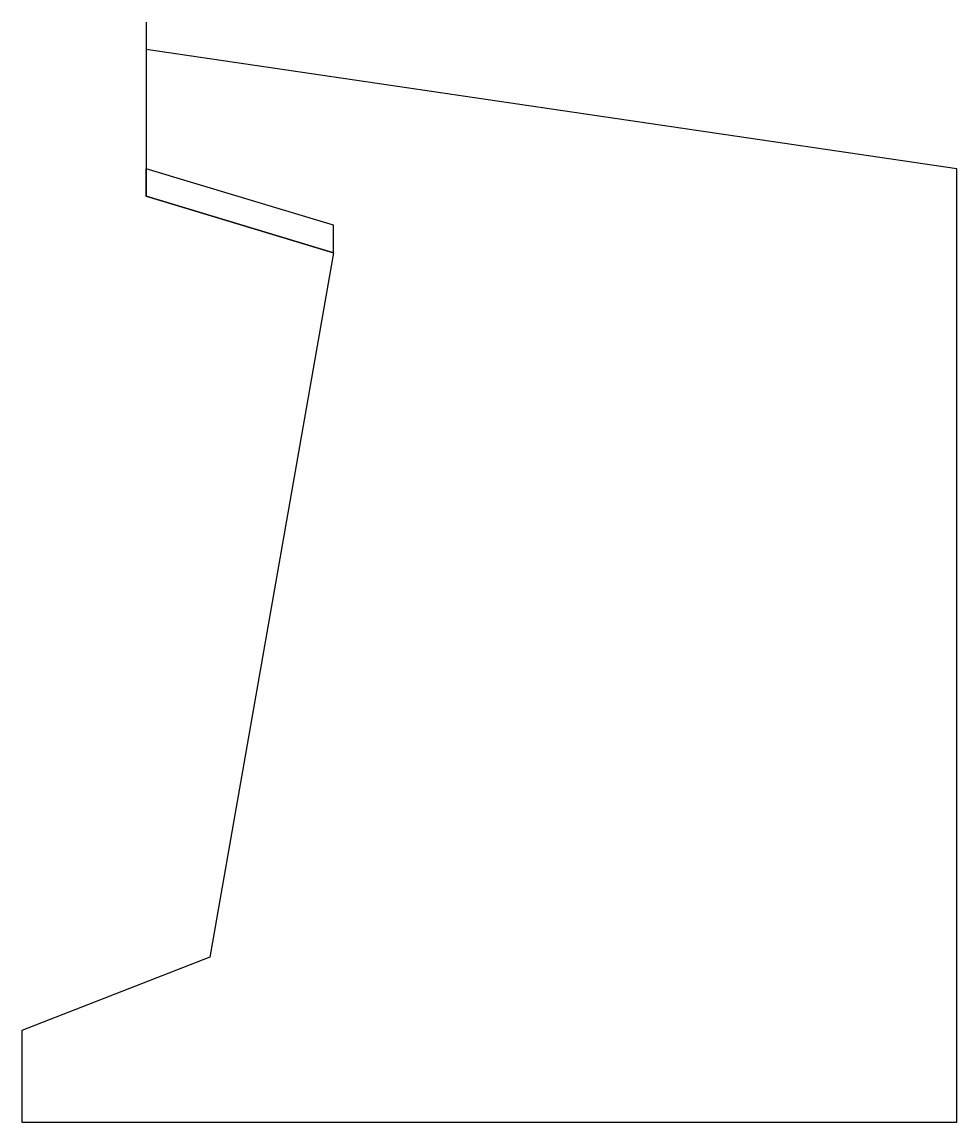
# Model space of a CAD drawing. Header units: inches. Extents: x -3.4 to 22.1, y 0 to 30.
import ezdxf

# ---------------------------------------------------------------- set-up
doc = ezdxf.new("R2010")
doc.units = ezdxf.units.IN
doc.layers.get('0').update_dxf_attribs({"linetype": 'CONTINUOUS'})

msp = doc.modelspace()

# ---------------------------------------------------------------- linework, layer by layer
for p, q in [((0, 30), (0, 25.25)), ((0, 25.25), (0, 26)), ((5.111, 24.455), (0, 26)), ((0, 25.25), (5.111, 23.705)), ((5.111, 23.705), (0, 25.25)), ((5.111, 23.705), (5.111, 24.455))]:
    msp.add_line(p, q)
msp.add_lwpolyline([(-3.389, 0), (22.111, 0), (22.111, 26), (0, 29.25), (0, 25.25), (5.111, 23.705), (1.735, 4.5), (-3.389, 2.5)], close=True)

doc.saveas('drawing.dxf')
